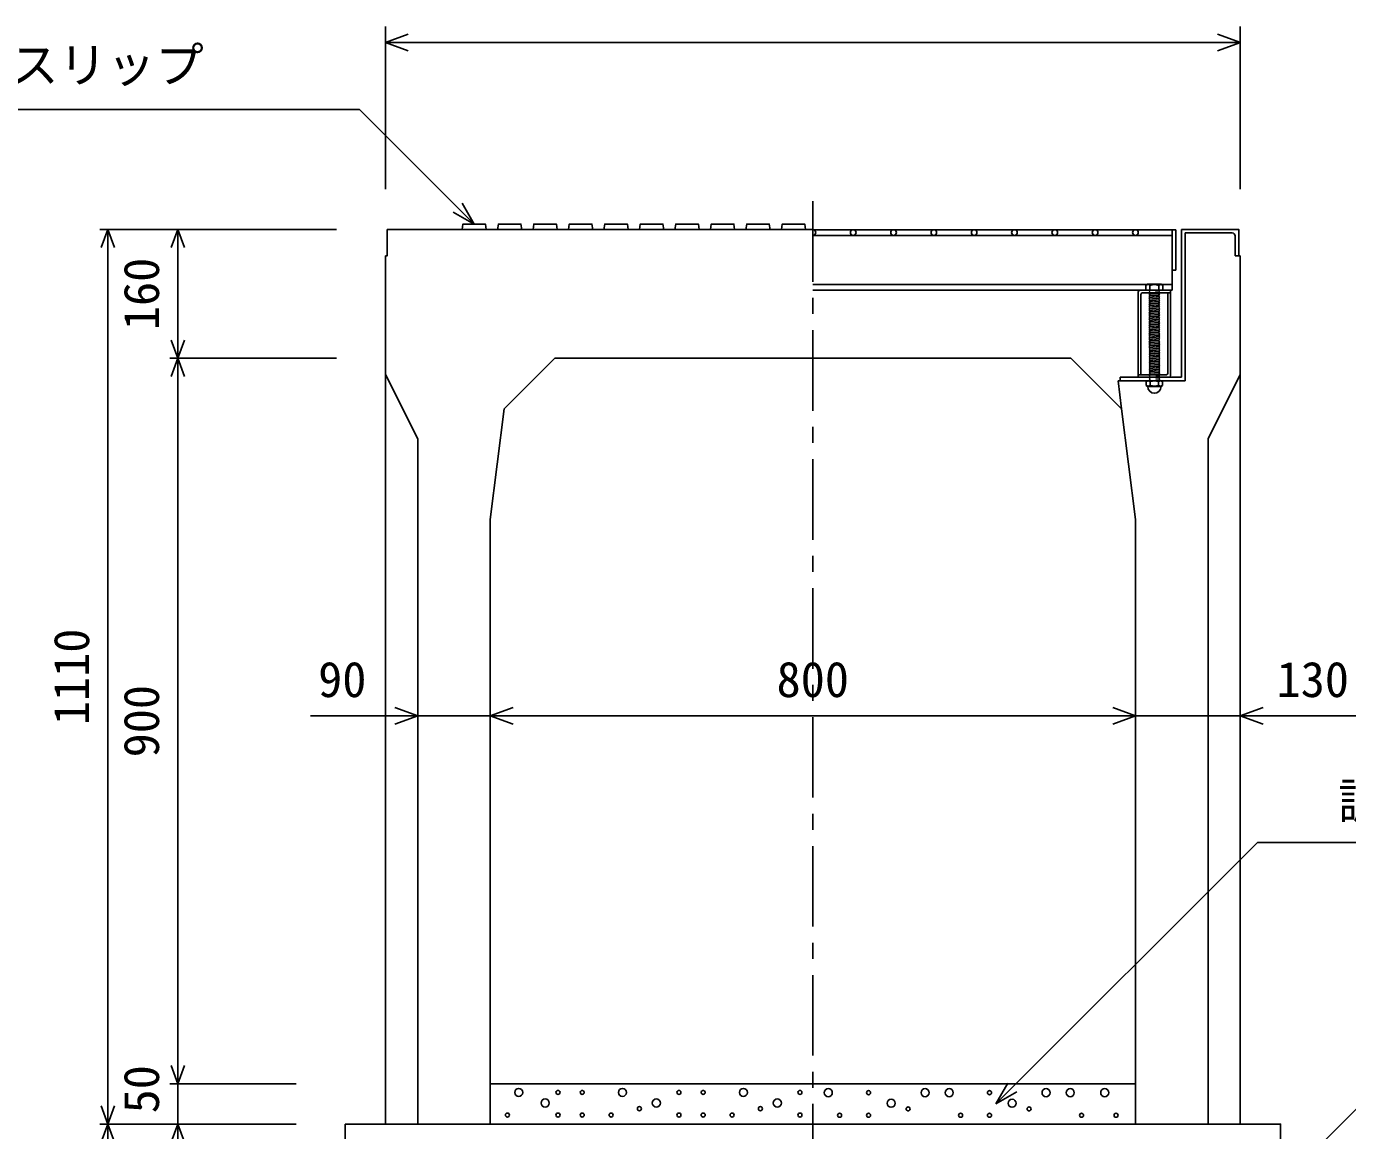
# Model space of a CAD drawing. Units: millimetres, scale not verified. Extents: x -16800 to 16800, y -5940 to 5940.
# Drawn here: x 8625 to 10263, y 2172 to 3541 of the extents above; entities that cross this region are included whole.
import ezdxf
from ezdxf.enums import TextEntityAlignment as Align

# ---------------------------------------------------------------- set-up
doc = ezdxf.new("R2010")
doc.units = ezdxf.units.MM
doc.header["$LTSCALE"] = 20
doc.linetypes.add('CHAIN1', pattern=[8, 5, -1, 1, -1])
doc.linetypes.add('DOTTED', pattern=[1.75, 0.25, -1.5])
for name, color, linetype, lineweight in [('0-0_DIM', 7, 'Continuous', 25), ('0-2_HATCH', 6, 'Continuous', 25), ('0-5_OUTLINE', 3, 'Continuous', 25)]:
    doc.layers.add(name, color=color, linetype=linetype, lineweight=lineweight)
doc.styles.add('ＭＳ ゴシック', font='')
doc.styles.get('ＭＳ ゴシック').set_extended_font_data('MS Gothic')

msp = doc.modelspace()

# ---------------------------------------------------------------- linework, layer by layer
at = {"layer": '0-0_DIM'}
for p, q in [((9070, 3541.4), (9070, 3339.66)), ((10130, 3541.4), (10130, 3339.66)), ((10130, 3521.4), (9070, 3521.4)), ((8480.9, 3438.37), (9037.79, 3438.37)), ((9180, 3296.16), (9037.79, 3438.37)), ((9180, 3296.16), (9154.02, 3311.16)), ((9180, 3296.16), (9165, 3322.14)), ((8715.8, 3289.66), (9009.13, 3289.66)), ((8725.8, 3289.66), (8725.8, 2179.66)), ((8812.46, 3129.66), (8812.46, 3289.66)), ((8802.46, 3129.66), (9009.13, 3129.66)), ((8812.46, 2229.66), (8812.46, 3129.66)), ((8977.17, 2686.22), (9110, 2686.22)), ((9200, 2686.22), (9110, 2686.22)), ((9200, 2686.22), (10000, 2686.22)), ((10000, 2686.22), (10130, 2686.22)), ((10281.6, 2686.22), (10130, 2686.22)), ((9826.92, 2204.66), (10151.38, 2529.13)), ((10151.38, 2529.13), (10885.74, 2529.13)), ((10343.65, 2268.32), (10180, 2104.66)), ((8802.46, 2229.66), (8959.13, 2229.66)), ((8812.46, 2229.66), (8812.46, 2179.66)), ((9826.92, 2204.66), (9841.92, 2230.64)), ((9826.92, 2204.66), (9852.9, 2219.66)), ((8715.8, 2179.66), (8959.13, 2179.66)), ((8725.8, 2029.66), (8725.8, 2179.66)), ((8812.46, 2129.66), (8812.46, 2179.66))]:
    msp.add_line(p, q, dxfattribs=at)
at = {"layer": '0-0_DIM', "linetype": 'CHAIN1'}
msp.add_line((9600, 3324.66), (9600, 1829.66), dxfattribs=at)
at = {"layer": '0-0_DIM'}
for points in [[(9098.23, 3511.14), (9070.04, 3521.4), (9098.23, 3531.66)], [(10101.85, 3531.66), (10130.04, 3521.4), (10101.85, 3511.14)], [(8717.59, 3267.11), (8725.8, 3289.66), (8734.01, 3267.11)], [(8804.26, 3267.11), (8812.46, 3289.66), (8820.67, 3267.11)], [(8820.67, 3152.21), (8812.46, 3129.66), (8804.26, 3152.21)], [(8804.26, 3107.11), (8812.46, 3129.66), (8820.67, 3107.11)], [(9081.81, 2675.96), (9110, 2686.22), (9081.81, 2696.48)], [(9228.19, 2675.96), (9200, 2686.22), (9228.19, 2696.48)], [(9971.81, 2696.48), (10000, 2686.22), (9971.81, 2675.96)], [(10158.19, 2696.48), (10130, 2686.22), (10158.19, 2675.96)], [(8820.67, 2252.21), (8812.46, 2229.66), (8804.26, 2252.21)], [(8734.01, 2202.21), (8725.8, 2179.66), (8717.59, 2202.21)], [(8734.01, 2157.11), (8725.8, 2179.66), (8717.59, 2157.11)], [(8820.67, 2157.11), (8812.46, 2179.66), (8804.26, 2157.11)]]:
    msp.add_lwpolyline(points, dxfattribs=at)
at = {"layer": '0-2_HATCH'}
for p, q in [((10050, 3289.16), (9600, 3289.16)), ((10045.5, 3282.16), (9600, 3282.16)), ((10045.5, 3289.16), (10045.5, 3214.16)), ((10050, 3239.16), (10050, 3289.16)), ((10057, 3289.66), (10057, 3106.16)), ((10061.5, 3285.16), (10061.5, 3101.66)), ((10061.5, 3285.16), (10120, 3285.16)), ((10123.5, 3281.66), (10123.5, 3256.66)), ((10123.5, 3256.66), (10128, 3256.66)), ((10050, 3239.16), (10045.5, 3239.16)), ((10014.32, 3221.16), (9600, 3221.16)), ((10045.5, 3214.16), (9600, 3214.16)), ((10003.5, 3106.16), (10003.5, 3212.16)), ((10043.5, 3214.16), (10005.5, 3214.16)), ((10043.5, 3210.96), (10008.7, 3210.96)), ((10015, 3221.66), (10013, 3220.16)), ((10013, 3214.16), (10013, 3220.16)), ((10034, 3214.16), (10013, 3214.16)), ((10013.33, 3220.44), (10015, 3221.66)), ((10032, 3221.66), (10015, 3221.66)), ((10017, 3214.16), (10030, 3214.16)), ((10017, 3213.16), (10018, 3214.16)), ((10018, 3212.16), (10017, 3213.16)), ((10017, 3211.16), (10018, 3212.16)), ((10018, 3210.16), (10017, 3211.16)), ((10018, 3214.16), (10018, 3220.16)), ((10029, 3214.16), (10029, 3220.16)), ((10029, 3213.16), (10030, 3214.16)), ((10030, 3212.16), (10029, 3213.16)), ((10033.67, 3220.44), (10032, 3221.66)), ((10045.5, 3221.16), (10032.68, 3221.16)), ((10034, 3214.16), (10034, 3220.16)), ((10040.3, 3111.36), (10040.3, 3210.96)), ((10043.5, 3108.16), (10043.5, 3214.16)), ((10006.7, 3109.36), (10006.7, 3208.96)), ((10017, 3209.16), (10018, 3210.16)), ((10030, 3210.16), (10017, 3209.16)), ((10018, 3208.16), (10017, 3209.16)), ((10017, 3207.16), (10018, 3208.16)), ((10030, 3208.16), (10017, 3207.16)), ((10018, 3206.16), (10017, 3207.16)), ((10017, 3205.16), (10018, 3206.16)), ((10030, 3206.16), (10017, 3205.16)), ((10018, 3204.16), (10017, 3205.16)), ((10017, 3203.16), (10018, 3204.16)), ((10030, 3204.16), (10017, 3203.16)), ((10018, 3202.16), (10017, 3203.16)), ((10030, 3202.16), (10017, 3201.16)), ((10017, 3201.16), (10018, 3202.16)), ((10030, 3200.16), (10017, 3199.16)), ((10018, 3198.16), (10017, 3199.16)), ((10030, 3198.16), (10017, 3197.16)), ((10017, 3197.16), (10018, 3198.16)), ((10018, 3196.16), (10017, 3197.16)), ((10030, 3196.16), (10017, 3195.16)), ((10017, 3195.16), (10018, 3196.16)), ((10018, 3194.16), (10017, 3195.16)), ((10029, 3209.16), (10030, 3210.16)), ((10030, 3208.16), (10029, 3209.16)), ((10029, 3207.16), (10030, 3208.16)), ((10030, 3206.16), (10029, 3207.16)), ((10029, 3205.16), (10030, 3206.16)), ((10030, 3204.16), (10029, 3205.16)), ((10029, 3201.16), (10030, 3202.16)), ((10030, 3200.16), (10029, 3201.16)), ((10029, 3199.16), (10030, 3200.16)), ((10030, 3198.16), (10029, 3199.16)), ((10029, 3197.16), (10030, 3198.16)), ((10029, 3197.16), (10030, 3196.16)), ((10029, 3195.16), (10030, 3196.16)), ((10029, 3195.16), (10030, 3194.16)), ((10030, 3194.16), (10017, 3193.16)), ((10017, 3193.16), (10018, 3194.16)), ((10018, 3192.16), (10017, 3193.16)), ((10030, 3192.16), (10017, 3191.16)), ((10017, 3191.16), (10018, 3192.16)), ((10018, 3190.16), (10017, 3191.16)), ((10030, 3190.16), (10017, 3189.16)), ((10017, 3189.16), (10018, 3190.16)), ((10018, 3188.16), (10017, 3189.16)), ((10030, 3188.16), (10017, 3187.16)), ((10017, 3187.16), (10018, 3188.16)), ((10018, 3186.16), (10017, 3187.16)), ((10030, 3186.16), (10017, 3185.16)), ((10017, 3185.16), (10018, 3186.16)), ((10018, 3184.16), (10017, 3185.16)), ((10030, 3184.16), (10017, 3183.16)), ((10017, 3183.16), (10018, 3184.16)), ((10018, 3182.16), (10017, 3183.16)), ((10030, 3182.16), (10017, 3181.16)), ((10017, 3181.16), (10018, 3182.16)), ((10018, 3180.16), (10017, 3181.16)), ((10030, 3180.16), (10017, 3179.16)), ((10017, 3179.16), (10018, 3180.16)), ((10018, 3178.16), (10017, 3179.16)), ((10030, 3178.16), (10017, 3177.16)), ((10017, 3177.16), (10018, 3178.16)), ((10029, 3193.16), (10030, 3194.16)), ((10029, 3193.16), (10030, 3192.16)), ((10029, 3191.16), (10030, 3192.16)), ((10029, 3191.16), (10030, 3190.16)), ((10029, 3189.16), (10030, 3190.16)), ((10029, 3189.16), (10030, 3188.16)), ((10029, 3187.16), (10030, 3188.16)), ((10029, 3187.16), (10030, 3186.16)), ((10029, 3185.16), (10030, 3186.16)), ((10029, 3185.16), (10030, 3184.16)), ((10029, 3183.16), (10030, 3184.16)), ((10029, 3183.16), (10030, 3182.16)), ((10029, 3181.16), (10030, 3182.16)), ((10029, 3181.16), (10030, 3180.16)), ((10029, 3179.16), (10030, 3180.16)), ((10029, 3179.16), (10030, 3178.16)), ((10029, 3177.16), (10030, 3178.16)), ((10018, 3176.16), (10017, 3177.16)), ((10030, 3176.16), (10017, 3175.16)), ((10017, 3175.16), (10018, 3176.16)), ((10018, 3174.16), (10017, 3175.16)), ((10030, 3174.16), (10017, 3173.16)), ((10017, 3173.16), (10018, 3174.16)), ((10018, 3172.16), (10017, 3173.16)), ((10030, 3172.16), (10017, 3171.16)), ((10017, 3171.16), (10018, 3172.16)), ((10018, 3170.16), (10017, 3171.16)), ((10030, 3170.16), (10017, 3169.16)), ((10017, 3169.16), (10018, 3170.16)), ((10018, 3168.16), (10017, 3169.16)), ((10030.01, 3168.16), (10017.01, 3167.16)), ((10017.01, 3167.16), (10018.01, 3168.16)), ((10018.01, 3166.16), (10017.01, 3167.16)), ((10030.01, 3166.16), (10017.01, 3165.16)), ((10017.01, 3165.16), (10018.01, 3166.16)), ((10018.01, 3164.16), (10017.01, 3165.16)), ((10030.01, 3164.15), (10017.01, 3163.15)), ((10017.01, 3163.15), (10018.01, 3164.15)), ((10018.01, 3162.15), (10017.01, 3163.15)), ((10030.01, 3162.15), (10017.01, 3161.15)), ((10017.01, 3161.15), (10018.01, 3162.15)), ((10029, 3177.16), (10030, 3176.16)), ((10029, 3175.16), (10030, 3176.16)), ((10029, 3175.16), (10030, 3174.16)), ((10029, 3173.16), (10030, 3174.16)), ((10029, 3173.16), (10030, 3172.16)), ((10029, 3171.16), (10030, 3172.16)), ((10029, 3171.16), (10030, 3170.16)), ((10029, 3169.16), (10030, 3170.16)), ((10029, 3169.16), (10030.01, 3168.16)), ((10029.01, 3167.16), (10030.01, 3168.16)), ((10029.01, 3167.16), (10030.01, 3166.16)), ((10029.01, 3165.16), (10030.01, 3166.16)), ((10029.01, 3165.16), (10030.01, 3164.15)), ((10029.01, 3163.15), (10030.01, 3164.15)), ((10029.01, 3163.15), (10030.01, 3162.15)), ((10029.01, 3161.15), (10030.01, 3162.15)), ((10018.01, 3160.15), (10017.01, 3161.15)), ((10030.02, 3160.15), (10017.01, 3159.15)), ((10017.01, 3159.15), (10018.01, 3160.15)), ((10018.01, 3158.15), (10017.01, 3159.15)), ((10017.01, 3155.16), (10018.01, 3156.16)), ((10030.01, 3156.15), (10017.01, 3155.15)), ((10018.01, 3154.16), (10017.01, 3155.15)), ((10030.01, 3154.16), (10017.01, 3153.16)), ((10017.01, 3153.16), (10018.01, 3154.16)), ((10018.01, 3152.16), (10017.01, 3153.16)), ((10030.01, 3152.15), (10017.01, 3151.15)), ((10017.01, 3151.15), (10018.01, 3152.15)), ((10018.01, 3150.15), (10017.01, 3151.15)), ((10030.02, 3158.15), (10017.02, 3157.15)), ((10017.02, 3157.15), (10018.02, 3158.15)), ((10018.02, 3156.15), (10017.02, 3157.15)), ((10030.02, 3150.15), (10017.02, 3149.15)), ((10017.02, 3149.15), (10018.02, 3150.15)), ((10018.02, 3148.15), (10017.02, 3149.15)), ((10030.02, 3148.15), (10017.02, 3147.15)), ((10017.02, 3147.15), (10018.02, 3148.15)), ((10018.02, 3146.15), (10017.02, 3147.15)), ((10030.02, 3146.15), (10017.02, 3145.15)), ((10017.02, 3145.15), (10018.02, 3146.15)), ((10029.01, 3161.15), (10030.02, 3160.15)), ((10029.01, 3155.15), (10030.01, 3156.15)), ((10029.01, 3155.15), (10030.01, 3154.15)), ((10029.01, 3153.15), (10030.01, 3154.16)), ((10029.01, 3153.15), (10030.01, 3152.15)), ((10029.01, 3151.15), (10030.01, 3152.15)), ((10029.01, 3151.15), (10030.02, 3150.15)), ((10029.02, 3159.15), (10030.02, 3160.15)), ((10029.02, 3159.15), (10030.02, 3158.15)), ((10029.02, 3157.15), (10030.02, 3158.15)), ((10029.02, 3157.15), (10030.02, 3156.15)), ((10029.02, 3149.15), (10030.02, 3150.15)), ((10029.02, 3149.15), (10030.02, 3148.15)), ((10029.02, 3147.15), (10030.02, 3148.15)), ((10029.02, 3147.15), (10030.02, 3146.15)), ((10029.02, 3145.15), (10030.02, 3146.15)), ((10018.02, 3144.15), (10017.02, 3145.15)), ((10030.02, 3144.15), (10017.02, 3143.15)), ((10017.02, 3143.15), (10018.02, 3144.15)), ((10018.02, 3142.15), (10017.02, 3143.15)), ((10030.03, 3142.14), (10017.03, 3141.14)), ((10017.03, 3141.14), (10018.03, 3142.14)), ((10018.03, 3140.14), (10017.03, 3141.14)), ((10030.03, 3140.14), (10017.03, 3139.14)), ((10017.03, 3139.14), (10018.03, 3140.14)), ((10018.03, 3138.14), (10017.03, 3139.14)), ((10030.03, 3138.14), (10017.03, 3137.14)), ((10017.03, 3137.14), (10018.03, 3138.14)), ((10018.03, 3136.14), (10017.03, 3137.14)), ((10030.03, 3136.14), (10017.03, 3135.14)), ((10017.03, 3135.14), (10018.03, 3136.14)), ((10018.03, 3134.14), (10017.03, 3135.14)), ((10017.04, 3133.14), (10018.04, 3134.14)), ((10030.04, 3134.13), (10017.04, 3133.13)), ((10018.04, 3132.14), (10017.04, 3133.13)), ((10030.04, 3132.13), (10017.04, 3131.13)), ((10017.04, 3131.13), (10018.04, 3132.13)), ((10018.04, 3130.13), (10017.04, 3131.13)), ((10030.04, 3130.13), (10017.04, 3129.13)), ((10017.04, 3129.13), (10018.04, 3130.13)), ((10018.04, 3128.13), (10017.04, 3129.13)), ((10029.02, 3145.15), (10030.02, 3144.14)), ((10029.02, 3143.14), (10030.02, 3144.14)), ((10029.02, 3143.14), (10030.03, 3142.14)), ((10029.03, 3141.14), (10030.03, 3142.14)), ((10029.03, 3141.14), (10030.03, 3140.14)), ((10029.03, 3139.14), (10030.03, 3140.14)), ((10029.03, 3139.14), (10030.03, 3138.14)), ((10029.03, 3137.14), (10030.03, 3138.14)), ((10029.03, 3137.14), (10030.03, 3136.14)), ((10029.03, 3135.14), (10030.03, 3136.14)), ((10029.03, 3135.14), (10030.04, 3134.13)), ((10029.04, 3133.13), (10030.04, 3134.13)), ((10029.04, 3133.13), (10030.04, 3132.13)), ((10029.04, 3131.13), (10030.04, 3132.13)), ((10029.04, 3131.13), (10030.04, 3130.13)), ((10029.04, 3129.13), (10030.04, 3130.13)), ((10029.04, 3129.13), (10030.04, 3128.13)), ((10030.04, 3128.13), (10017.04, 3127.13)), ((10017.04, 3127.13), (10018.04, 3128.13)), ((10018.04, 3126.13), (10017.04, 3127.13)), ((10030.05, 3126.13), (10017.04, 3125.13)), ((10017.04, 3125.13), (10018.04, 3126.13)), ((10018.04, 3124.13), (10017.04, 3125.13)), ((10017.05, 3123.13), (10018.05, 3124.13)), ((10030.05, 3124.12), (10017.05, 3123.12)), ((10018.05, 3122.13), (10017.05, 3123.12)), ((10030.05, 3122.12), (10017.05, 3121.12)), ((10017.05, 3121.12), (10018.05, 3122.12)), ((10018.05, 3120.12), (10017.05, 3121.12)), ((10030.05, 3120.12), (10017.05, 3119.12)), ((10017.05, 3119.12), (10018.05, 3120.12)), ((10018.05, 3118.12), (10017.05, 3119.12)), ((10030.05, 3118.12), (10017.05, 3117.12)), ((10017.05, 3117.12), (10018.05, 3118.12)), ((10018.05, 3116.12), (10017.05, 3117.12)), ((10030.06, 3116.12), (10017.06, 3115.12)), ((10017.06, 3115.12), (10018.06, 3116.12)), ((10018.06, 3114.12), (10017.06, 3115.12)), ((10030.06, 3114.11), (10017.06, 3113.11)), ((10017.06, 3113.11), (10018.06, 3114.11)), ((10018.06, 3112.11), (10017.06, 3113.11)), ((10029.04, 3127.13), (10030.04, 3128.13)), ((10029.04, 3127.13), (10030.05, 3126.13)), ((10029.04, 3125.13), (10030.05, 3126.13)), ((10029.05, 3125.13), (10030.05, 3124.12)), ((10029.05, 3123.12), (10030.05, 3124.12)), ((10029.05, 3123.12), (10030.05, 3122.12)), ((10029.05, 3121.12), (10030.05, 3122.12)), ((10029.05, 3121.12), (10030.05, 3120.12)), ((10029.05, 3119.12), (10030.05, 3120.12)), ((10029.05, 3119.12), (10030.05, 3118.12)), ((10029.05, 3117.12), (10030.05, 3118.12)), ((10029.06, 3117.12), (10030.06, 3116.12)), ((10029.06, 3115.12), (10030.06, 3116.12)), ((10029.06, 3115.12), (10030.06, 3114.11)), ((10029.06, 3113.11), (10030.06, 3114.11)), ((10029.06, 3113.11), (10030.06, 3112.11)), ((9978.5, 3101.66), (10061.5, 3101.66)), ((9978.63, 3101.66), (9982.86, 3066.8)), ((9981, 3106.16), (9981, 3101.66)), ((9981, 3106.16), (10057, 3106.16)), ((10038.3, 3109.36), (10003.5, 3109.36)), ((10041.5, 3106.16), (10003.5, 3106.16)), ((10014.16, 3101.66), (10013.29, 3101.01)), ((10013.29, 3101.01), (10013.29, 3095.83)), ((10032.84, 3101.66), (10014.16, 3101.66)), ((10030.06, 3112.11), (10017.06, 3111.11)), ((10017.06, 3111.11), (10018.06, 3112.11)), ((10018.06, 3110.11), (10017.06, 3111.11)), ((10030.06, 3110.11), (10017.06, 3109.11)), ((10017.06, 3109.11), (10018.06, 3110.11)), ((10018.06, 3108.11), (10017.06, 3109.11)), ((10017.07, 3107.11), (10018.07, 3108.11)), ((10018.07, 3106.11), (10017.07, 3107.11)), ((10017.07, 3105.11), (10018.07, 3106.11)), ((10018.07, 3104.11), (10017.07, 3105.11)), ((10017.07, 3103.1), (10018.07, 3104.1)), ((10018.07, 3102.1), (10017.07, 3103.1)), ((10017.63, 3101.66), (10018.07, 3102.1)), ((10018.4, 3101.01), (10018.4, 3095.83)), ((10028.6, 3101.01), (10028.6, 3095.83)), ((10029.06, 3111.11), (10030.06, 3112.11)), ((10029.06, 3111.11), (10030.06, 3110.11)), ((10029.06, 3109.11), (10030.06, 3110.11)), ((10029.06, 3109.11), (10030.07, 3108.11)), ((10029.07, 3107.11), (10030.07, 3108.11)), ((10029.07, 3107.11), (10030.07, 3106.11)), ((10029.07, 3105.11), (10030.07, 3106.11)), ((10029.07, 3105.11), (10030.07, 3104.1)), ((10029.07, 3103.1), (10030.07, 3104.1)), ((10029.07, 3103.1), (10030.07, 3102.1)), ((10029.63, 3101.66), (10030.07, 3102.1)), ((10032.84, 3101.66), (10033.71, 3101.01)), ((10033.71, 3101.01), (10033.71, 3095.83)), ((10014.99, 3094.86), (10013.29, 3095.83)), ((10014.99, 3094.53), (10014.99, 3094.86)), ((10032.01, 3094.86), (10014.99, 3094.86)), ((10032.01, 3094.53), (10014.99, 3094.53)), ((10032.01, 3094.86), (10033.71, 3095.83)), ((10032.01, 3094.53), (10032.01, 3094.86))]:
    msp.add_line(p, q, dxfattribs=at)
at = {"layer": '0-2_HATCH', "linetype": 'DOTTED'}
for p, q in [((10030, 3214.16), (10017, 3213.16)), ((10030, 3212.16), (10017, 3211.16)), ((10030.07, 3108.11), (10017.07, 3107.11)), ((10030.07, 3106.11), (10017.07, 3105.11)), ((10030.07, 3104.1), (10017.07, 3103.1)), ((10017.63, 3101.66), (10029.63, 3101.66)), ((10030.07, 3102.1), (10024.34, 3101.66))]:
    msp.add_line(p, q, dxfattribs=at)
at = {"layer": '0-2_HATCH'}
for points in [[(9195, 3289.66), (9194, 3296.16), (9166, 3296.16), (9165, 3289.66)], [(9239, 3289.66), (9238, 3296.16), (9210, 3296.16), (9209, 3289.66)], [(9283, 3289.66), (9282, 3296.16), (9254, 3296.16), (9253, 3289.66)], [(9327, 3289.66), (9326, 3296.16), (9298, 3296.16), (9297, 3289.66)], [(9371, 3289.66), (9370, 3296.16), (9342, 3296.16), (9341, 3289.66)], [(9415, 3289.66), (9414, 3296.16), (9386, 3296.16), (9385, 3289.66)], [(9459, 3289.66), (9458, 3296.16), (9430, 3296.16), (9429, 3289.66)], [(9503, 3289.66), (9502, 3296.16), (9474, 3296.16), (9473, 3289.66)], [(9547, 3289.66), (9546, 3296.16), (9518, 3296.16), (9517, 3289.66)], [(9591, 3289.66), (9590, 3296.16), (9562, 3296.16), (9561, 3289.66)], [(10030, 3210.16), (10029, 3211.16), (10030, 3212.16)], [(10017, 3199.16), (10018, 3200.16), (10017, 3201.16)], [(10030, 3202.16), (10029, 3203.16), (10030, 3204.16)]]:
    msp.add_lwpolyline(points, dxfattribs=at)
for centre, radius in [((9650, 3285.66), 3.5), ((9700, 3285.66), 3.5), ((9750, 3285.66), 3.5), ((9800, 3285.66), 3.5), ((9850, 3285.66), 3.5), ((9900, 3285.66), 3.5), ((9950, 3285.66), 3.5), ((10000, 3285.66), 3.5), ((9235.3, 2218.97), 5), ((9283.97, 2218.97), 2.5), ((9313.97, 2218.97), 2.5), ((9363.88, 2218.97), 5), ((9433.97, 2218.97), 2.5), ((9463.97, 2218.97), 2.5), ((9513.88, 2218.97), 5), ((9583.97, 2218.97), 2.5), ((9619.13, 2218.69), 5), ((9669.04, 2218.69), 2.5), ((9739.13, 2218.69), 5), ((9769.13, 2218.69), 5), ((9819.04, 2218.69), 2.5), ((9889.13, 2218.69), 5), ((9919.13, 2218.69), 5), ((9961.87, 2218.69), 5), ((9268.08, 2205.84), 5), ((9384.9, 2198.84), 2.5), ((9405.93, 2205.84), 5), ((9534.9, 2198.84), 2.5), ((9555.93, 2205.84), 5), ((9697.08, 2205.56), 5), ((9718.11, 2198.55), 2.5), ((9847.08, 2205.56), 5), ((9868.11, 2198.55), 2.5), ((9221.28, 2190.96), 2.5), ((9283.97, 2190.96), 2.5), ((9313.97, 2190.96), 2.5), ((9349.86, 2190.96), 2.5), ((9433.97, 2190.96), 2.5), ((9463.97, 2190.96), 2.5), ((9499.86, 2190.96), 2.5), ((9583.97, 2190.96), 2.5), ((9633.15, 2190.68), 2.5), ((9669.04, 2190.68), 2.5), ((9783.15, 2190.68), 2.5), ((9819.04, 2190.68), 2.5), ((9933.15, 2190.68), 2.5), ((9975.89, 2190.68), 2.5)]:
    msp.add_circle(centre, radius, dxfattribs=at)
for centre, radius, start, end in [((9600, 3285.66), 3.5, 270, 90), ((10120, 3281.66), 3.5, 0, 90), ((10005.5, 3212.16), 2, 90, 180), ((10008.7, 3208.96), 2, 90, 180), ((10015.5, 3217.54), 3.62, 46.39563, 133.60437), ((10023.5, 3205.54), 15.62, 69.39075, 110.60925), ((10031.5, 3217.54), 3.62, 46.39563, 133.60437), ((10015.85, 3096.32), 5.35, 61.49832, 118.50684), ((10023.5, 3081.24), 20.42, 75.52621, 104.47362), ((10031.15, 3096.31), 5.35, 61.49231, 118.50169), ((10038.3, 3111.36), 2, 270, 0), ((10041.5, 3108.16), 2, 270, 0), ((10015.85, 3100.53), 5.35, 241.49843, 298.50089), ((10023.5, 3094.53), 8.19, 180, 359.99995), ((10023.5, 3115.6), 20.42, 255.52638, 284.47374), ((10031.15, 3100.53), 5.35, 241.49989, 298.5)]:
    msp.add_arc(centre, radius, start, end, dxfattribs=at)
at = {"layer": '0-5_OUTLINE'}
for p, q in [((9072, 3289.66), (9600, 3289.66)), ((9070, 3256.66), (9070, 2179.66)), ((10130, 3256.66), (10128, 3256.66)), ((10130, 3256.66), (10130, 2179.66)), ((9217.14, 3066.8), (9280, 3129.66)), ((9280, 3129.66), (9920, 3129.66)), ((9982.86, 3066.8), (9920, 3129.66)), ((9070, 3109.66), (9110, 3029.66)), ((10130, 3109.66), (10090, 3029.66)), ((9217.14, 3066.8), (9200, 2929.66)), ((9982.86, 3066.8), (10000, 2929.66)), ((9110, 3029.66), (9110, 2179.66)), ((10090, 3029.66), (10090, 2179.66)), ((9200, 2929.66), (9200, 2179.66)), ((10000, 2929.66), (10000, 2179.66)), ((9200, 2229.66), (10000, 2229.66)), ((9020, 2179.66), (9020, 2029.66)), ((9070, 2179.66), (9200, 2179.66)), ((10130, 2179.66), (10000, 2179.66))]:
    msp.add_line(p, q, dxfattribs=at)
for points in [[(9072, 3289.66), (9072, 3256.66), (9070, 3256.66)], [(10057, 3289.66), (10128, 3289.66), (10128, 3256.66)], [(9020, 2179.66), (10180, 2179.66), (10180, 2029.66)]]:
    msp.add_lwpolyline(points, dxfattribs=at)

# ---------------------------------------------------------------- texts
at = {"layer": '0-0_DIM', "style": 'ＭＳ ゴシック'}
for s, p in [('ノンスリップ', (8484.75, 3458.55)), ('90', (8986.57, 2696.22)), ('800', (9555, 2696.22)), ('130', (10174.95, 2696.22)), ('調整コンクリート', (10251.38, 2545.55))]:
    msp.add_text(s, height=43.99, dxfattribs=at).set_placement(p, align=Align.BOTTOM_LEFT)
for s, p in [('160', (8802.46, 3164.66)), ('1110', (8715.8, 2674.66)), ('900', (8802.46, 2634.66)), ('50', (8802.46, 2192.99))]:
    msp.add_text(s, height=43.99, rotation=90, dxfattribs=at).set_placement(p, align=Align.BOTTOM_LEFT)

doc.saveas('drawing.dxf')
